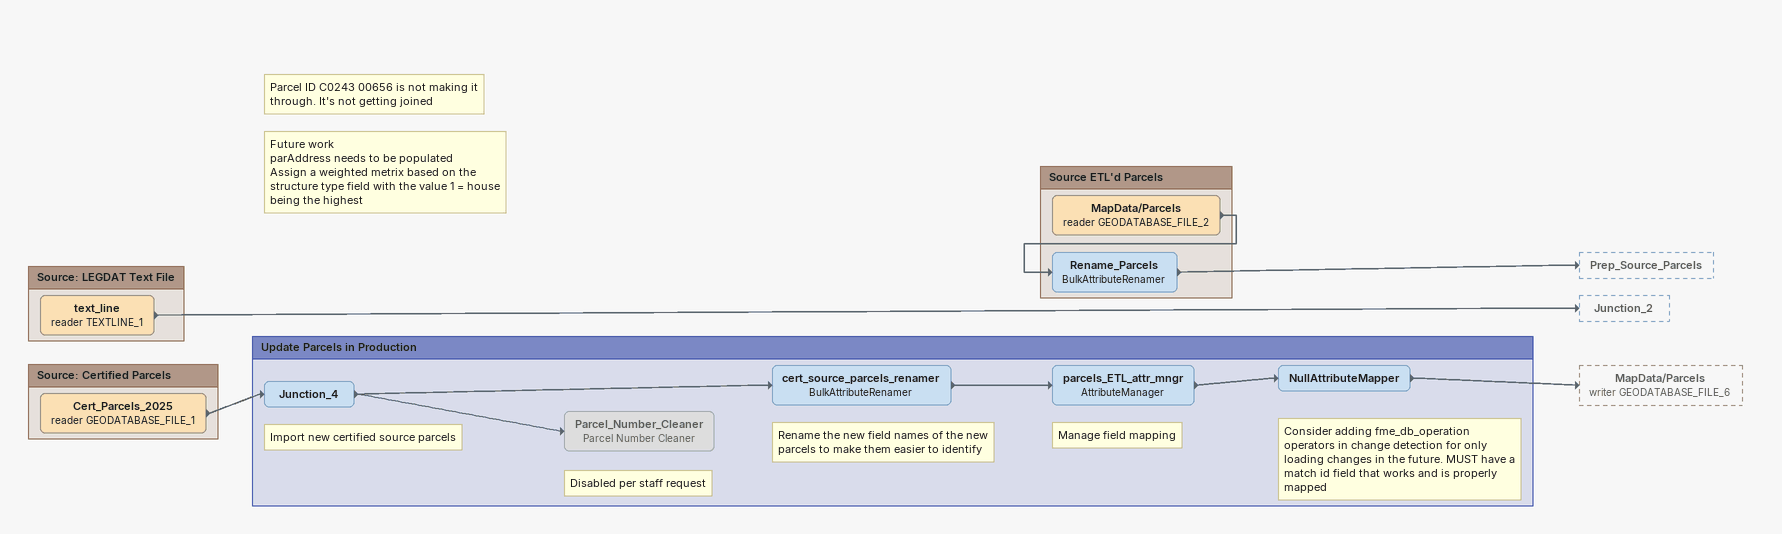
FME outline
Note: Parcel ID C0243 00656 is not making it through. It's not getting joined
Note: Future work / parAddress needs to be populated / Assign a weighted metrix based on the structure type field with the value 1 = house being the highest

Bookmark: Source: LEGDAT Text File
text_line (reader TEXTLINE_1)
    -> Junction_2

Bookmark: Source: Certified Parcels
Cert_Parcels_2025 (reader GEODATABASE_FILE_1)
    -> Junction_4

Bookmark: Update Parcels in Production
Note: Import new certified source parcels
Junction_4
    -> Parcel_Number_Cleaner
    -> cert_source_parcels_renamer
Note: Rename the new field names of the new parcels to make them easier to identify
cert_source_parcels_renamer: BulkAttributeRenamer
    -> parcels_ETL_attr_mngr
Note: Manage field mapping
parcels_ETL_attr_mngr: AttributeManager
    -> NullAttributeMapper
Note: Consider adding fme_db_operation operators in change detection for only loading changes in the future. MUST have a match id field that works and is properly mapped
NullAttributeMapper
    -> MapData/Parcels (writer GEODATABASE_FILE_6)
Note: Disabled per staff request
Parcel_Number_Cleaner: Parcel Number Cleaner [off]

Bookmark: Source ETL'd Parcels
MapData/Parcels (reader GEODATABASE_FILE_2)
    -> Rename_Parcels
Rename_Parcels: BulkAttributeRenamer
    -> Prep_Source_Parcels
